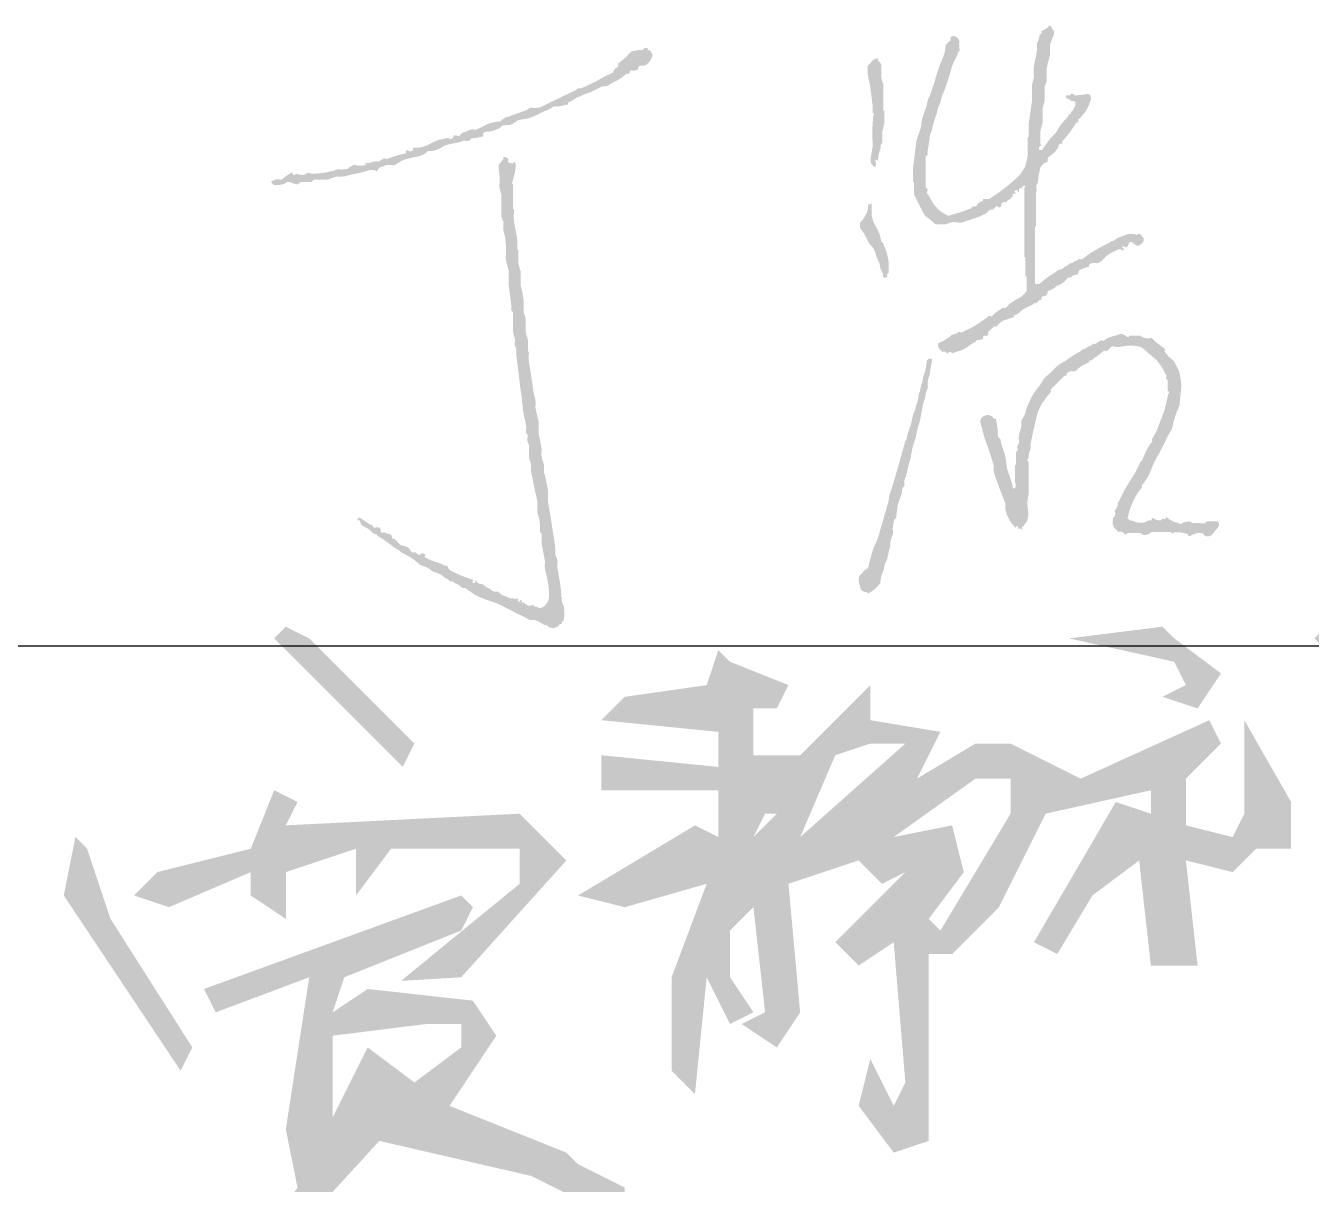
# Model space of a CAD drawing. Extents: x 4579863 to 4663963, y -547270 to -273670.
# Drawn here: x 4646766 to 4648085, y -412970 to -411781 of the extents above; entities that cross this region are included whole.
import ezdxf

# ---------------------------------------------------------------- set-up
doc = ezdxf.new("R2010")
doc.units = 0
doc.header["$LTSCALE"] = 1000
doc.header["$MEASUREMENT"] = 0
doc.layers.get('0').update_dxf_attribs({"linetype": 'CONTINUOUS'})

msp = doc.modelspace()

# ---------------------------------------------------------------- hatches: boundary and pattern name
h = msp.add_hatch(color=256)
h.dxf.hatch_style = 1
h.paths.add_polyline_path([(4647235.4, -411894.2), (4647235, -411892.5), (4647235.3, -411891.3), (4647236.5, -411889.9), (4647242.7, -411889.2), (4647245.9, -411888.4), (4647251.7, -411886.1), (4647254.2, -411883.9), (4647256, -411883.1), (4647259.3, -411882.8), (4647262.8, -411882.5), (4647264.6, -411881.9), (4647267.5, -411880.1), (4647268.8, -411879.5), (4647269.4, -411879), (4647270.2, -411877.9), (4647281.1, -411875.9), (4647286.5, -411874.1), (4647296.4, -411869.2), (4647301, -411867.5), (4647303.2, -411866.4), (4647307.3, -411863.7), (4647310.7, -411863.5), (4647312.5, -411863.4), (4647316, -411863.2), (4647318.5, -411862.3), (4647319.8, -411861.9), (4647322.5, -411861.6), (4647322.3, -411860.2), (4647323.3, -411859), (4647324.7, -411858.8), (4647329.6, -411855.5), (4647332.3, -411854.1), (4647337.8, -411851.8), (4647340.8, -411850.5), (4647342.3, -411850), (4647345.4, -411849), (4647350.2, -411846.6), (4647352.6, -411845.4), (4647357.4, -411843), (4647361, -411842.9), (4647363, -411842.3), (4647366.1, -411840.3), (4647373, -411836.8), (4647376.3, -411834.7), (4647382.4, -411830), (4647383.7, -411830), (4647384.4, -411830), (4647385.7, -411830), (4647385.5, -411828.6), (4647385.8, -411827.7), (4647386.8, -411826.7), (4647389.9, -411826.8), (4647391.5, -411826.6), (4647394.4, -411825.6), (4647394, -411823.7), (4647395.7, -411821.7), (4647397.7, -411821.8), (4647400.7, -411821.6), (4647402.4, -411821), (4647404.7, -411819.1), (4647406.6, -411816.7), (4647407.4, -411815.4), (4647408.6, -411812.6), (4647409, -411810.6), (4647408.7, -411809.2), (4647407.5, -411807.7), (4647406.8, -411806.4), (4647405.6, -411805.8), (4647404.2, -411806), (4647404.2, -411805.1), (4647404.2, -411804.7), (4647404.2, -411803.8), (4647401.9, -411803.5), (4647400.5, -411804), (4647398.8, -411805.5), (4647394.1, -411805.9), (4647391.8, -411806.2), (4647387.3, -411807.1), (4647382.2, -411812.5), (4647379.5, -411815), (4647373.7, -411819.6), (4647373.9, -411821.9), (4647373, -411823.5), (4647371, -411824.5), (4647369.6, -411826.1), (4647369, -411827), (4647368.3, -411828.9), (4647361.1, -411832.3), (4647357.6, -411834.1), (4647350.8, -411838.1), (4647344.7, -411840.9), (4647341.7, -411842.3), (4647335.6, -411845.2), (4647333.3, -411844.9), (4647331.8, -411845.4), (4647330.1, -411846.9), (4647315.3, -411854), (4647307.9, -411857.6), (4647293.1, -411864.8), (4647290.9, -411864.9), (4647289.8, -411865), (4647287.7, -411865.4), (4647284.8, -411864.8), (4647282.9, -411865.2), (4647280.6, -411867), (4647275.1, -411869), (4647272.4, -411870), (4647267, -411871.9), (4647265, -411872.2), (4647264, -411872.8), (4647262.6, -411874.1), (4647259.9, -411874.3), (4647258.4, -411874.8), (4647256.1, -411876.3), (4647254.6, -411877.1), (4647253.9, -411877.7), (4647252.8, -411879), (4647248, -411879.4), (4647245.5, -411879.9), (4647240.8, -411881.2), (4647235.6, -411883.8), (4647233, -411885.1), (4647227.8, -411887.7), (4647223.8, -411887.1), (4647221.5, -411887.5), (4647218, -411889.3), (4647214.5, -411890.4), (4647212.7, -411891.5), (4647210.3, -411894.2), (4647207.8, -411893.4), (4647206.4, -411893.3), (4647203.8, -411893.7), (4647204.5, -411893.9), (4647204.8, -411894.8), (4647204.3, -411895.3), (4647203.1, -411896.8), (4647201, -411897.1), (4647199.4, -411895.9), (4647190.4, -411897.7), (4647185.9, -411899.3), (4647177.7, -411903.5), (4647173, -411905.1), (4647170.6, -411905.7), (4647165.7, -411906.2), (4647165.6, -411905.7), (4647165, -411905.4), (4647164.6, -411905.7), (4647163.5, -411906.2), (4647163.1, -411907.3), (4647163.5, -411908.4), (4647161.6, -411909.5), (4647160.1, -411909.7), (4647158.1, -411908.9), (4647157.2, -411908.6), (4647156.5, -411908.8), (4647155.9, -411909.5), (4647155.9, -411910.4), (4647155.9, -411910.8), (4647155.9, -411911.7), (4647147.9, -411913.6), (4647144, -411914.8), (4647136.3, -411917.7), (4647134.2, -411916.9), (4647132.7, -411917.1), (4647130.8, -411918.2), (4647129.1, -411919.7), (4647127.6, -411920.2), (4647125.4, -411919.8), (4647121.5, -411920.7), (4647119.5, -411921.2), (4647115.6, -411922), (4647115.3, -411921.6), (4647115, -411921.4), (4647114.5, -411921.5), (4647114.5, -411922.3), (4647114.5, -411922.8), (4647114.5, -411923.6), (4647111.1, -411924.5), (4647109.2, -411924.6), (4647105.8, -411924.2), (4647103.7, -411923.5), (4647102.2, -411923.6), (4647100.3, -411924.7), (4647098.4, -411925.7), (4647097.4, -411926.4), (4647096, -411928), (4647093.8, -411928), (4647092.7, -411928.1), (4647090.5, -411928.5), (4647087.1, -411928), (4647085.1, -411928.3), (4647081.8, -411929.6), (4647073.2, -411931.5), (4647068.8, -411932.1), (4647060, -411932.9), (4647056.7, -411931.8), (4647054.3, -411932.1), (4647051.3, -411934), (4647048.2, -411933.8), (4647046.7, -411933.6), (4647043.7, -411932.9), (4647042.1, -411933.7), (4647041.1, -411933.8), (4647039.3, -411933.4), (4647039.7, -411932.6), (4647039.5, -411931.8), (4647038.8, -411931.3), (4647034.3, -411934.1), (4647032.1, -411935.6), (4647027.9, -411938.9), (4647024.4, -411938.3), (4647022.4, -411938.5), (4647019.2, -411940), (4647018.2, -411940.2), (4647017.7, -411941.3), (4647018.1, -411942.2), (4647019, -411943), (4647019.4, -411943.5), (4647020.3, -411944.3), (4647024.4, -411944.4), (4647026.6, -411944.2), (4647030.6, -411943.2), (4647034.1, -411941.3), (4647036.8, -411941.2), (4647040.4, -411942.7), (4647042.9, -411943.6), (4647044.7, -411943.4), (4647047, -411942.2), (4647047, -411941.7), (4647047, -411941.5), (4647047, -411941.1), (4647051.8, -411941.1), (4647054.2, -411941.1), (4647058.9, -411941.1), (4647059.8, -411940.2), (4647060.2, -411939.8), (4647061.1, -411938.9), (4647066.6, -411938.9), (4647069.3, -411938.9), (4647074.7, -411938.9), (4647078.7, -411937.6), (4647080.6, -411936.9), (4647084.5, -411935.6), (4647090, -411935.7), (4647092.8, -411935.4), (4647098.2, -411934), (4647104.3, -411932.7), (4647107.3, -411932.1), (4647113.4, -411930.7), (4647117.5, -411929.2), (4647119.9, -411928.8), (4647124.3, -411929.1), (4647124.6, -411929.9), (4647125.8, -411930.2), (4647126.5, -411929.6), (4647127.3, -411928.3), (4647127.8, -411927.7), (4647128.6, -411926.4), (4647131.9, -411925.3), (4647133.5, -411924.7), (4647136.8, -411923.6), (4647139.7, -411923.6), (4647141.1, -411923.7), (4647143.9, -411924.2), (4647150.9, -411919.7), (4647154.9, -411918), (4647163, -411916), (4647168.1, -411915), (4647170.7, -411914.2), (4647175.5, -411912.2), (4647176.6, -411911.1), (4647177.1, -411910.6), (4647178.2, -411909.5), (4647183.3, -411909.3), (4647186, -411908.7), (4647190.7, -411906.8), (4647194.4, -411904.5), (4647196.4, -411903.6), (4647200.5, -411902.4), (4647204.9, -411901.5), (4647207.1, -411901.1), (4647211.4, -411900.2), (4647214.2, -411898.9), (4647216, -411898.7), (4647219, -411899.1), (4647220.9, -411898.8), (4647222, -411898.1), (4647222.9, -411896.4), (4647227.9, -411895.9), (4647230.4, -411895.4)])
h.paths.add_polyline_path([(4647268.6, -411991.4), (4647267.5, -411985.7), (4647266.6, -411979.2), (4647266.5, -411975.9), (4647267, -411969.4), (4647266.5, -411969.4), (4647265.9, -411969.4), (4647265.9, -411958.9), (4647265.9, -411953.7), (4647265.9, -411943.2), (4647265, -411942.9), (4647264.7, -411941.7), (4647265.3, -411941.1), (4647266.9, -411935), (4647267.6, -411932), (4647268.6, -411925.8), (4647268.6, -411923.6), (4647268.4, -411922.4), (4647267.5, -411920.4), (4647265.7, -411922), (4647263.6, -411922.2), (4647261.5, -411920.9), (4647260.9, -411920.8), (4647260.5, -411919.8), (4647261, -411919.3), (4647261, -411917.7), (4647260.3, -411916.6), (4647258.8, -411916), (4647257.3, -411915.6), (4647256.3, -411915.7), (4647255, -411916.6), (4647255.7, -411916.7), (4647256, -411917.7), (4647255.5, -411918.2), (4647254.1, -411920), (4647253.3, -411920.9), (4647251.7, -411922.6), (4647251.1, -411924.6), (4647251, -411925.8), (4647251.2, -411928), (4647252.1, -411935.4), (4647252.2, -411939.1), (4647251.7, -411946.5), (4647252.6, -411949.6), (4647253, -411951.1), (4647253.9, -411954.1), (4647253.9, -411963.3), (4647253.9, -411967.9), (4647253.9, -411977), (4647254.8, -411979.2), (4647255.2, -411980.3), (4647256.1, -411982.5), (4647255.7, -411988.6), (4647256.1, -411991.8), (4647257.7, -411997.7), (4647258.6, -412006.4), (4647258.7, -412010.8), (4647258.3, -412019.5), (4647259.3, -412024.8), (4647260, -412027.4), (4647261.5, -412032.6), (4647261.5, -412038.7), (4647261.5, -412041.7), (4647261.5, -412047.8), (4647261.7, -412049.5), (4647261.8, -412050.4), (4647262.1, -412052.2), (4647262.9, -412059.1), (4647263.4, -412062.6), (4647264.2, -412069.6), (4647263.8, -412071.8), (4647264.3, -412073.4), (4647265.9, -412075), (4647265.9, -412083.3), (4647265.9, -412087.5), (4647265.9, -412095.7), (4647266.7, -412098.8), (4647267.2, -412100.3), (4647268.1, -412103.4), (4647267.4, -412106.8), (4647267.6, -412108.9), (4647269.1, -412112.1), (4647269.1, -412114.7), (4647269.1, -412116), (4647269.1, -412118.6), (4647269.4, -412120.3), (4647269.5, -412121.2), (4647269.7, -412123), (4647270.6, -412129.9), (4647271, -412133.4), (4647271.9, -412140.4), (4647272.3, -412144.3), (4647272.5, -412146.3), (4647273, -412150.2), (4647273.8, -412156.3), (4647274.3, -412159.3), (4647275.1, -412165.4), (4647275.9, -412174.2), (4647276.6, -412178.6), (4647278.4, -412187.2), (4647279.3, -412191.5), (4647279.4, -412193.8), (4647278.9, -412198.1), (4647279.8, -412199.4), (4647280.3, -412200.1), (4647281.1, -412201.4), (4647280.3, -412205.2), (4647280.6, -412207.6), (4647282.2, -412211.2), (4647282.2, -412216.8), (4647282.2, -412219.7), (4647282.2, -412225.3), (4647283.1, -412227.5), (4647283.5, -412228.6), (4647284.4, -412230.8), (4647284.2, -412236.9), (4647284.6, -412240.1), (4647286, -412246), (4647287.7, -412255.2), (4647288.7, -412259.8), (4647290.9, -412268.9), (4647290.9, -412273.7), (4647290.9, -412276.1), (4647290.9, -412280.9), (4647292.7, -412287.3), (4647293.2, -412290.6), (4647293.7, -412297.2), (4647293.3, -412299.5), (4647293.8, -412301), (4647295.3, -412302.7), (4647295.3, -412307), (4647295.3, -412309.2), (4647295.3, -412313.6), (4647296.6, -412320.1), (4647297.2, -412323.4), (4647298.6, -412329.9), (4647298.4, -412336), (4647298.7, -412339.2), (4647300.2, -412345.1), (4647301.9, -412353.5), (4647302.4, -412357.8), (4647302.9, -412366.4), (4647302.1, -412370.9), (4647301, -412373.3), (4647298, -412376.7), (4647295.2, -412378.4), (4647292.8, -412378.6), (4647289.8, -412377.3), (4647288.4, -412377.2), (4647287.5, -412376.8), (4647286.6, -412375.6), (4647283.3, -412376.3), (4647281.4, -412376), (4647278.4, -412374.5), (4647277.4, -412373.3), (4647276.1, -412372.9), (4647274.6, -412373.5), (4647275.1, -412372.3), (4647275, -412371.2), (4647274, -412370.2), (4647273, -412371.3), (4647272.4, -412371.8), (4647271.3, -412372.9), (4647271.1, -412371.4), (4647271, -412370.6), (4647270.7, -412368.4), (4647269.4, -412369.1), (4647267.9, -412369.3), (4647265.9, -412368.6), (4647262.7, -412368.5), (4647261, -412368), (4647258.3, -412366.4), (4647255.1, -412365.7), (4647253.5, -412364.8), (4647251.2, -412362.6), (4647251, -412361.9), (4647250.1, -412361.6), (4647249.5, -412362), (4647246.5, -412361.9), (4647244.8, -412361.2), (4647242.5, -412359.3), (4647239, -412357.5), (4647237.3, -412356.4), (4647234.3, -412353.9), (4647232, -412353.9), (4647230.7, -412353.5), (4647228.8, -412352.2), (4647228, -412351.3), (4647227.5, -412350.9), (4647226.7, -412350), (4647226.7, -412351.1), (4647226.7, -412351.7), (4647226.7, -412352.8), (4647225.8, -412352.8), (4647225.4, -412352.8), (4647224.5, -412352.8), (4647224.1, -412351.7), (4647224.5, -412350.5), (4647225.6, -412350), (4647215.8, -412346.6), (4647211, -412344.6), (4647201.6, -412340.2), (4647199.9, -412338.6), (4647199.2, -412337.5), (4647198.4, -412335.3), (4647195.8, -412335.2), (4647194.4, -412334.7), (4647192.4, -412333.2), (4647185, -412330.9), (4647181.3, -412329.4), (4647174.4, -412326.1), (4647175.5, -412325.6), (4647175.9, -412324.5), (4647175.5, -412323.4), (4647173.9, -412322.6), (4647172.8, -412322.5), (4647171.1, -412322.8), (4647170.9, -412323.8), (4647169.8, -412324.3), (4647168.9, -412323.9), (4647167.4, -412323.1), (4647166.7, -412322.5), (4647165.7, -412321.2), (4647163.7, -412321.7), (4647162.3, -412321.4), (4647160.8, -412320.1), (4647159.1, -412317.5), (4647157.7, -412316.3), (4647154.8, -412315.2), (4647151.4, -412314.2), (4647149.7, -412313.3), (4647147.2, -412310.8), (4647145.4, -412308.9), (4647144.2, -412308), (4647141.7, -412307), (4647141.5, -412305), (4647140.8, -412303.7), (4647139, -412302.7), (4647137, -412302.2), (4647136, -412301.9), (4647134.1, -412301), (4647132.4, -412301.4), (4647131.3, -412301.2), (4647129.7, -412300.5), (4647130.1, -412298.7), (4647129.8, -412297.5), (4647128.6, -412296.1), (4647127.4, -412295.9), (4647126.7, -412295.7), (4647125.4, -412295.6), (4647124.3, -412296.4), (4647122.5, -412295.8), (4647122.1, -412294.5), (4647117.2, -412291.7), (4647114.8, -412290.1), (4647110.1, -412286.9), (4647109, -412285.8), (4647107.1, -412286.1), (4647106.3, -412287.4), (4647105.9, -412287.7), (4647105.7, -412288), (4647105.8, -412288.5), (4647107.1, -412288.3), (4647108, -412288.6), (4647109, -412289.6), (4647109.5, -412292.2), (4647110.5, -412293.7), (4647112.9, -412295), (4647117.4, -412297.5), (4647119.5, -412299.1), (4647123.2, -412302.7), (4647124.6, -412302.4), (4647125.8, -412303), (4647126.5, -412304.3), (4647134.1, -412309.2), (4647137.8, -412311.8), (4647145, -412317.4), (4647147.8, -412318.8), (4647149.1, -412319.7), (4647151.5, -412321.7), (4647159.9, -412326.1), (4647163.9, -412328.8), (4647171.1, -412334.8), (4647175, -412335.9), (4647176.9, -412336.7), (4647180.4, -412338.6), (4647182.8, -412340.7), (4647184.4, -412341.6), (4647187.5, -412342.4), (4647191.2, -412344.1), (4647193, -412345.2), (4647196.2, -412347.9), (4647198.6, -412348.9), (4647199.8, -412349.8), (4647201.6, -412351.7), (4647203.1, -412351.2), (4647204.4, -412351.5), (4647205.4, -412352.8), (4647209.1, -412354.3), (4647210.8, -412355.4), (4647213.6, -412358.2), (4647215.9, -412357.9), (4647217.3, -412358.3), (4647219, -412359.8), (4647226.4, -412364.8), (4647230.4, -412366.9), (4647238.7, -412370.2), (4647248.5, -412373.6), (4647253.4, -412375.7), (4647262.6, -412380.5), (4647270.9, -412384.7), (4647275, -412386.7), (4647283.3, -412390.9), (4647286.4, -412390.8), (4647288, -412391), (4647290.9, -412392), (4647293.6, -412393.3), (4647294.9, -412394.1), (4647297.5, -412395.8), (4647299.9, -412396.2), (4647301.2, -412396.8), (4647302.9, -412398.5), (4647306.6, -412399.2), (4647308.8, -412398.9), (4647312.2, -412397.4), (4647313, -412395.9), (4647314.2, -412395.1), (4647316, -412395.2), (4647315.7, -412393.8), (4647316.3, -412392.6), (4647317.6, -412392), (4647318.5, -412386.4), (4647318.6, -412383.5), (4647318.2, -412377.8), (4647317.3, -412375.6), (4647316.9, -412374.5), (4647316, -412372.4), (4647315, -412360.1), (4647314.2, -412354), (4647312.2, -412341.9), (4647311.3, -412337.2), (4647311.2, -412334.7), (4647311.6, -412329.9), (4647310.8, -412327.7), (4647310.3, -412326.6), (4647309.4, -412324.4), (4647309, -412314.8), (4647308.4, -412310), (4647306.7, -412300.5), (4647304.9, -412288.3), (4647303.9, -412282.2), (4647301.8, -412270), (4647301.8, -412265.2), (4647301.8, -412262.8), (4647301.8, -412258), (4647300.3, -412250.1), (4647299.5, -412246.2), (4647297.5, -412238.4), (4647297.8, -412233.6), (4647297.5, -412231), (4647295.8, -412226.4), (4647295, -412222.1), (4647294.9, -412219.9), (4647295.3, -412215.5), (4647294, -412209), (4647293.4, -412205.7), (4647292, -412199.2), (4647292, -412194.4), (4647292, -412192), (4647292, -412187.2), (4647290.7, -412181.5), (4647290.1, -412178.7), (4647288.8, -412173.1), (4647289, -412167.4), (4647288.7, -412164.4), (4647287.1, -412158.9), (4647285.5, -412147.1), (4647284.6, -412141.2), (4647282.8, -412129.5), (4647281.9, -412123.9), (4647281.8, -412121), (4647282.2, -412115.3), (4647281.8, -412115.3), (4647281.1, -412115.3), (4647281.1, -412110.5), (4647281.1, -412108.1), (4647281.1, -412103.4), (4647280.3, -412100.3), (4647279.8, -412098.8), (4647278.9, -412095.7), (4647278.9, -412090.1), (4647278.9, -412087.2), (4647278.9, -412081.6), (4647278.1, -412079), (4647277.6, -412077.6), (4647276.8, -412075), (4647276.8, -412070.2), (4647276.8, -412067.8), (4647276.8, -412063.1), (4647275.7, -412056.5), (4647275.1, -412053.2), (4647273.5, -412046.7), (4647273.5, -412041.1), (4647273.5, -412038.2), (4647273.5, -412032.6), (4647272.6, -412029.5), (4647272.2, -412028), (4647271.3, -412024.9), (4647271.3, -412019.3), (4647271.3, -412016.4), (4647271.3, -412010.8), (4647270.9, -412010.8), (4647270.2, -412010.8), (4647270.2, -412006.4), (4647270.2, -412004.2), (4647270.2, -411999.9), (4647269.1, -411994.2)])
h.paths.add_polyline_path([(4647679.2, -412203.6), (4647680.6, -412196.5), (4647681.5, -412193), (4647683.6, -412186.1), (4647684.4, -412181.8), (4647684.9, -412179.6), (4647685.7, -412175.2), (4647686.7, -412169.9), (4647687.4, -412167.3), (4647689, -412162.2), (4647689.6, -412158.1), (4647690.2, -412156.1), (4647691.7, -412152.4), (4647691.5, -412147.1), (4647691.9, -412144.3), (4647693.4, -412139.3), (4647694.4, -412132.8), (4647695, -412129.5), (4647696.1, -412123), (4647694.8, -412122.7), (4647694.1, -412122.6), (4647692.8, -412122.4), (4647691.9, -412123.3), (4647691.5, -412123.7), (4647690.6, -412124.6), (4647689.7, -412131.5), (4647689, -412134.9), (4647686.8, -412141.5), (4647686.4, -412145), (4647686, -412146.9), (4647684.7, -412150.2), (4647684.1, -412153.7), (4647683.7, -412155.5), (4647682.5, -412158.9), (4647681.6, -412164.2), (4647680.9, -412166.9), (4647679.2, -412172), (4647678.7, -412174.7), (4647678.3, -412176), (4647677, -412178.5), (4647675.9, -412182.4), (4647675.5, -412184.3), (4647674.8, -412188.3), (4647673.1, -412193.5), (4647672.2, -412196.1), (4647670.5, -412201.4), (4647670.2, -412204.1), (4647669.7, -412205.5), (4647668.3, -412207.9), (4647663.6, -412224.9), (4647661.2, -412233.4), (4647656.3, -412250.4), (4647654.6, -412255.6), (4647653.7, -412258.2), (4647652, -412263.5), (4647651.3, -412268.5), (4647650.8, -412271.1), (4647649.3, -412276), (4647645.8, -412288.2), (4647644.1, -412294.3), (4647640.5, -412306.5), (4647636.1, -412316.8), (4647634.2, -412322.2), (4647631.3, -412333.2), (4647630.8, -412336.3), (4647629.6, -412338), (4647626.9, -412339.7), (4647624.5, -412342.3), (4647623.3, -412343.6), (4647620.9, -412346.2), (4647620.7, -412350.2), (4647620.9, -412352.3), (4647622, -412356), (4647622.6, -412358.9), (4647623.8, -412360.6), (4647626.4, -412362), (4647628.2, -412362.1), (4647629.3, -412362.5), (4647630.7, -412363.7), (4647636, -412360.2), (4647638.5, -412358.1), (4647642.7, -412353.3), (4647643.6, -412347.3), (4647644.4, -412344.3), (4647646.5, -412338.6), (4647647.3, -412334.5), (4647648, -412332.5), (4647649.8, -412328.8), (4647650.9, -412323.5), (4647651.5, -412320.9), (4647653.1, -412315.7), (4647653.3, -412310.4), (4647653.9, -412307.6), (4647655.8, -412302.7), (4647655.7, -412297), (4647655.9, -412294.1), (4647656.9, -412288.5), (4647657.8, -412287.6), (4647658.2, -412287.2), (4647659.1, -412286.3), (4647659.7, -412281.1), (4647660.1, -412278.5), (4647660.7, -412273.3), (4647662.4, -412268), (4647663.3, -412265.4), (4647665, -412260.2), (4647665.2, -412257), (4647665.8, -412255.2), (4647667.8, -412252.6), (4647667.5, -412248.6), (4647667.8, -412246.4), (4647669.4, -412242.8), (4647670.9, -412235.7), (4647671.8, -412232.2), (4647673.8, -412225.3), (4647675.4, -412216.5), (4647676.5, -412212.1)])
h.paths.add_polyline_path([(4647795.2, -412261.3), (4647795.2, -412248.2), (4647795.2, -412241.7), (4647795.2, -412228.6), (4647794, -412228), (4647793.8, -412226.3), (4647794.7, -412225.3), (4647795.4, -412220.9), (4647795.9, -412218.7), (4647797.4, -412214.4), (4647797.3, -412210.1), (4647797.5, -412207.8), (4647798.5, -412203.6), (4647800, -412196.6), (4647800.8, -412193.1), (4647802.3, -412186.1), (4647804.2, -412178.9), (4647805.5, -412175.4), (4647808.8, -412168.7), (4647812.3, -412163.8), (4647814.2, -412161.3), (4647818.1, -412156.7), (4647817.7, -412155.4), (4647817.9, -412154.5), (4647818.6, -412153.5), (4647823.6, -412148.4), (4647826.1, -412145.9), (4647831.1, -412140.9), (4647832.5, -412140.3), (4647833.1, -412140), (4647834.4, -412139.3), (4647834.2, -412137.9), (4647835.2, -412136.7), (4647836.6, -412136.6), (4647837.6, -412135.6), (4647838.5, -412135.3), (4647839.9, -412135.5), (4647842.5, -412135.5), (4647844.2, -412134.8), (4647845.8, -412132.8), (4647850.2, -412129.7), (4647852.5, -412128.4), (4647857.3, -412126.2), (4647857.3, -412125.4), (4647857.3, -412124.9), (4647857.3, -412124), (4647858.8, -412124.6), (4647860.1, -412124.2), (4647861.1, -412123), (4647865.9, -412119.7), (4647868.2, -412118), (4647872.5, -412114.2), (4647874.5, -412114.7), (4647875.9, -412114.4), (4647877.4, -412113.2), (4647878.7, -412111.8), (4647879.4, -412111.2), (4647880.7, -412109.9), (4647884.4, -412110.4), (4647886.2, -412110.5), (4647890, -412110.4), (4647894.2, -412109.5), (4647896.5, -412109.3), (4647900.8, -412109.3), (4647905, -412109.5), (4647907.2, -412109.8), (4647911.2, -412111), (4647917.6, -412116.4), (4647920.7, -412119.1), (4647927, -412124.6), (4647931.4, -412130.6), (4647933.3, -412133.8), (4647936.8, -412140.4), (4647936.1, -412142), (4647936.5, -412143.6), (4647937.9, -412144.7), (4647937.9, -412149.1), (4647937.9, -412151.3), (4647937.9, -412155.6), (4647939, -412156.3), (4647939.3, -412157.9), (4647938.4, -412158.9), (4647935.8, -412170.9), (4647934.1, -412176.8), (4647929.7, -412188.3), (4647927, -412195.5), (4647925.3, -412199), (4647921.5, -412205.7), (4647922.1, -412207.2), (4647921.7, -412208.5), (4647920.4, -412209.5), (4647916.7, -412215.6), (4647915.1, -412218.8), (4647912.3, -412225.3), (4647911.7, -412226.8), (4647911.2, -412227.5), (4647910.1, -412228.6), (4647907.9, -412233), (4647906.8, -412235.1), (4647904.7, -412239.5), (4647896.9, -412251.8), (4647893.3, -412258.1), (4647886.7, -412271.1), (4647886.2, -412274.4), (4647885.5, -412276.1), (4647883.4, -412278.7), (4647884.2, -412281.5), (4647883.9, -412283.4), (4647882.3, -412285.8), (4647881.7, -412286), (4647881.4, -412286.9), (4647881.8, -412287.4), (4647881.3, -412290.9), (4647881.5, -412292.9), (4647882.9, -412296.1), (4647884.6, -412297.9), (4647885.5, -412298.7), (4647887.2, -412300.5), (4647889.7, -412300.1), (4647891.3, -412300.5), (4647893.2, -412302.1), (4647894.2, -412303), (4647895.9, -412302.7), (4647896.5, -412301.6), (4647901.7, -412301.6), (4647904.3, -412301.6), (4647909.6, -412301.6), (4647913, -412303.5), (4647915.7, -412303.6), (4647919.4, -412302.1), (4647920, -412301.7), (4647920.3, -412301.3), (4647920.4, -412300.5), (4647928.7, -412300.5), (4647932.9, -412300.5), (4647941.1, -412300.5), (4647941.8, -412301.7), (4647943.4, -412301.9), (4647944.4, -412301), (4647950.1, -412301), (4647953, -412301.3), (4647958.6, -412302.7), (4647958.8, -412303.9), (4647959.5, -412304.6), (4647960.7, -412304.8), (4647965.3, -412302.5), (4647968.1, -412301.7), (4647973.3, -412301.6), (4647974.6, -412302.9), (4647975.2, -412303.5), (4647976.5, -412304.8), (4647979.2, -412305), (4647980.6, -412304.8), (4647983.1, -412303.8), (4647985.9, -412300.3), (4647987.3, -412298.5), (4647990.2, -412295), (4647990.7, -412292.9), (4647990.4, -412291.4), (4647989.1, -412289.6), (4647984.7, -412289.6), (4647982.5, -412289.6), (4647978.2, -412289.6), (4647977.3, -412290.5), (4647976.9, -412290.9), (4647976, -412291.8), (4647970.8, -412291.5), (4647968.2, -412291.4), (4647962.9, -412291.2), (4647961.1, -412289.9), (4647959.6, -412289.6), (4647957.5, -412290.1), (4647955.9, -412290.3), (4647955.2, -412290.4), (4647953.7, -412290.7), (4647952.4, -412292.2), (4647950.3, -412292.4), (4647948.8, -412291.2), (4647945.1, -412290.4), (4647943.3, -412289.7), (4647940.1, -412288), (4647938.5, -412286.6), (4647937.6, -412286), (4647935.7, -412285.2), (4647935.7, -412286.1), (4647935.7, -412286.5), (4647935.7, -412287.4), (4647934.4, -412287.1), (4647933.7, -412287), (4647932.4, -412286.9), (4647931.8, -412287.5), (4647931.5, -412287.9), (4647930.8, -412288.5), (4647927.9, -412288.6), (4647926.3, -412288.2), (4647923.7, -412286.9), (4647923.1, -412286.2), (4647922.4, -412286), (4647921.5, -412286.3), (4647921.5, -412287.2), (4647921.5, -412287.6), (4647921.5, -412288.5), (4647918.8, -412288.6), (4647917.2, -412289.1), (4647915, -412290.7), (4647909.8, -412291.2), (4647906.9, -412290.9), (4647901.9, -412289.1), (4647899.6, -412288.6), (4647898.5, -412288.1), (4647896.5, -412286.9), (4647898.9, -412277.7), (4647900.6, -412273.1), (4647904.7, -412264.5), (4647907.2, -412260.4), (4647908.6, -412258.4), (4647911.7, -412254.7), (4647911.2, -412253.2), (4647911.6, -412251.9), (4647912.8, -412250.9), (4647917, -412245.1), (4647918.8, -412241.8), (4647921.5, -412235.1), (4647924.4, -412228.4), (4647926.1, -412225.1), (4647929.7, -412218.8), (4647931.9, -412214.4), (4647933, -412212.3), (4647935.2, -412207.9), (4647937.8, -412202.6), (4647939.2, -412200), (4647942.2, -412194.8), (4647944.6, -412185.1), (4647946.1, -412180.2), (4647949.9, -412170.9), (4647950.2, -412169.2), (4647950.3, -412168.3), (4647950.4, -412166.5), (4647951.1, -412160), (4647951.4, -412156.7), (4647952, -412150.2), (4647951.3, -412144), (4647950.8, -412141), (4647949.3, -412134.9), (4647947.4, -412131), (4647946.4, -412129.1), (4647944.4, -412125.1), (4647940.2, -412121.6), (4647938.2, -412119.6), (4647934.6, -412115.3), (4647935.1, -412113.5), (4647934.5, -412112), (4647933, -412111), (4647928.1, -412107.4), (4647925.8, -412105.4), (4647921.5, -412101.2), (4647917.4, -412101.9), (4647915, -412101.7), (4647910.5, -412099.8), (4647910.6, -412099), (4647905.9, -412099), (4647903.5, -412099), (4647898.7, -412099), (4647898, -412100.2), (4647896.4, -412100.4), (4647895.4, -412099.5), (4647892, -412097.5), (4647889.3, -412097.2), (4647885.6, -412098.5), (4647881.6, -412099.5), (4647879.6, -412100.2), (4647875.8, -412101.7), (4647874.4, -412102.6), (4647873.7, -412103.2), (4647872.5, -412104.4), (4647870.2, -412103.8), (4647868.5, -412104.1), (4647866.5, -412105.5), (4647865.3, -412106.1), (4647864.7, -412106.6), (4647863.8, -412107.7), (4647862.3, -412107.2), (4647861, -412107.6), (4647860, -412108.8), (4647857, -412109.9), (4647855.5, -412110.7), (4647852.9, -412112.6), (4647851, -412112.9), (4647850, -412113.5), (4647848.6, -412114.8), (4647842.3, -412118.4), (4647839.2, -412120.4), (4647833.3, -412124.6), (4647826.4, -412128.7), (4647823.1, -412131.3), (4647817.5, -412137.1), (4647812.6, -412141.2), (4647810.5, -412143.7), (4647807.2, -412149.1), (4647800.4, -412158.2), (4647797.5, -412163.2), (4647793, -412173.6), (4647791.6, -412178.9), (4647790.5, -412181.5), (4647787.6, -412186.1), (4647787.7, -412191), (4647787.4, -412193.5), (4647785.9, -412198.1), (4647785.1, -412202.4), (4647785, -412204.7), (4647785.4, -412209), (4647784.5, -412210.7), (4647784.1, -412211.6), (4647783.2, -412213.4), (4647784.1, -412215.4), (4647783.7, -412217.2), (4647782.1, -412218.8), (4647782.1, -412224), (4647782.1, -412226.6), (4647782.1, -412231.9), (4647781, -412231.9), (4647781, -412239.3), (4647781, -412243), (4647781, -412250.4), (4647781.9, -412250.7), (4647782.2, -412251.9), (4647781.6, -412252.6), (4647781.7, -412253.9), (4647781.6, -412254.6), (4647781, -412255.8), (4647780.2, -412255.8), (4647779.7, -412255.8), (4647778.9, -412255.8), (4647778.5, -412252.7), (4647778.2, -412251.2), (4647777.2, -412248.2), (4647775.5, -412243), (4647774.6, -412240.4), (4647772.9, -412235.1), (4647771.5, -412224.7), (4647770.3, -412219.5), (4647766.9, -412209.5), (4647766.5, -412206.4), (4647765.7, -412204.8), (4647763.6, -412202.5), (4647763.3, -412195), (4647762.9, -412191.3), (4647761.4, -412183.9), (4647760, -412184.2), (4647758.8, -412183.6), (4647758.2, -412182.3), (4647755.4, -412180.9), (4647753.7, -412180.5), (4647750.5, -412180.7), (4647750.5, -412181.2), (4647749.9, -412181.5), (4647749.5, -412181.2), (4647746.9, -412183.1), (4647745.8, -412185.1), (4647745.6, -412188.3), (4647747.4, -412194.8), (4647748.3, -412198.1), (4647750, -412204.6), (4647754.1, -412215.6), (4647755.9, -412221.2), (4647759.3, -412232.4), (4647759.2, -412237), (4647759.6, -412239.4), (4647760.9, -412243.9), (4647764.9, -412254.8), (4647767, -412260.2), (4647771.2, -412271.1), (4647771.1, -412275.9), (4647771.5, -412278.4), (4647772.9, -412283.1), (4647775.7, -412288.7), (4647777.5, -412291.4), (4647781.6, -412296.1), (4647782.1, -412295.1), (4647783.2, -412294.6), (4647784.3, -412295), (4647784.3, -412295.9), (4647784.3, -412296.3), (4647784.3, -412297.2), (4647786.1, -412296.9), (4647787.3, -412297.2), (4647788.7, -412298.3), (4647788.2, -412296.5), (4647788.8, -412295), (4647790.3, -412294), (4647791.1, -412292.4), (4647791.7, -412291.7), (4647793, -412290.7), (4647794.3, -412286.5), (4647794.7, -412284.2), (4647794.7, -412279.8), (4647793.9, -412272.4), (4647794, -412268.6)])
h.paths.add_polyline_path([(4647753.9, -412094.6), (4647755.4, -412093.5), (4647757.2, -412091.8), (4647758.1, -412090.9), (4647759.8, -412089.2), (4647761.4, -412089.6), (4647762.8, -412089), (4647763.6, -412087.6), (4647767.1, -412084.7), (4647769.2, -412083.5), (4647773.4, -412082.1), (4647776, -412081.2), (4647777.3, -412080.8), (4647780, -412079.9), (4647780, -412079.3), (4647780, -412078.3), (4647783.8, -412076.6), (4647785.7, -412075.3), (4647788.7, -412072.3), (4647793, -412070.1), (4647795.2, -412069), (4647799.6, -412066.9), (4647800.2, -412066.5), (4647800.5, -412066), (4647800.6, -412065.2), (4647802.1, -412065.8), (4647803.5, -412065.4), (4647804.5, -412064.1), (4647805.8, -412063), (4647806.6, -412062.5), (4647808.3, -412062), (4647808.1, -412060.6), (4647808.4, -412059.7), (4647809.4, -412058.7), (4647812, -412058.2), (4647813.5, -412057.2), (4647814.8, -412054.9), (4647814.8, -412054.2), (4647814.8, -412053.3), (4647818.5, -412051.8), (4647820.4, -412050.8), (4647823.5, -412048.4), (4647829.1, -412045.6), (4647831.8, -412043.6), (4647836, -412039.1), (4647837.7, -412039.5), (4647839, -412038.9), (4647839.9, -412037.5), (4647842.2, -412036.8), (4647843.4, -412036.5), (4647845.8, -412035.8), (4647846.4, -412033.1), (4647847.7, -412031.6), (4647850.2, -412030.4), (4647853, -412029.3), (4647854.4, -412028.9), (4647857.3, -412028.2), (4647857.1, -412026.8), (4647857.4, -412025.9), (4647858.4, -412024.9), (4647860, -412024.6), (4647861.6, -412024.4), (4647865.2, -412024.6), (4647867.3, -412024.1), (4647870.3, -412022.2), (4647875, -412017.2), (4647877.9, -412015.1), (4647884, -412011.9), (4647886.2, -412010.8), (4647887.5, -412010.4), (4647890, -412010.2), (4647890.9, -412011.2), (4647892.3, -412011.2), (4647893.2, -412010.2), (4647892.1, -412009.1), (4647891.6, -412008.6), (4647890.5, -412007.5), (4647892.7, -412007.4), (4647893.9, -412007.7), (4647895.9, -412008.6), (4647897.1, -412006.4), (4647897.6, -412005.3), (4647898.7, -412003.2), (4647900.2, -412002.6), (4647901.5, -412003), (4647902.5, -412004.2), (4647903.7, -412004.8), (4647904.4, -412005.3), (4647905.2, -412006.4), (4647907.5, -412006.5), (4647908.8, -412006.1), (4647910.6, -412004.8), (4647911.5, -412003.9), (4647912, -412003.5), (4647912.8, -412002.6), (4647913.4, -412000.5), (4647913.1, -411998.9), (4647911.7, -411997.2), (4647910.7, -411995.4), (4647909.4, -411994.6), (4647907.4, -411994.4), (4647907.1, -411995.3), (4647905.9, -411995.6), (4647905.2, -411995), (4647900, -411994.4), (4647897.1, -411994.7), (4647892.1, -411996.6), (4647888, -411998), (4647885.9, -411999), (4647882.3, -412001.5), (4647880.4, -412001.9), (4647879.4, -412002.4), (4647878, -412003.7), (4647873.6, -412005.9), (4647871.4, -412007), (4647867.1, -412009.1), (4647859.9, -412013.4), (4647856.4, -412015.7), (4647849.7, -412020.6), (4647847.4, -412020.3), (4647845.9, -412020.7), (4647844.2, -412022.2), (4647842.3, -412022.5), (4647841.3, -412023.1), (4647839.9, -412024.4), (4647837.9, -412024.7), (4647836.9, -412025.2), (4647835.5, -412026.6), (4647832.7, -412028), (4647831.4, -412028.9), (4647829, -412030.9), (4647826.3, -412031.2), (4647824.9, -412031.9), (4647823, -412033.6), (4647816.1, -412037.9), (4647812.8, -412040.4), (4647806.6, -412045.6), (4647805.1, -412045.8), (4647804.3, -412045.9), (4647802.8, -412046.2), (4647802.6, -412045.7), (4647802.2, -412045.6), (4647801.7, -412045.6), (4647801.7, -412022.1), (4647801.7, -412010.3), (4647801.7, -411986.8), (4647802.8, -411986.8), (4647802.8, -411972.4), (4647802.8, -411965.2), (4647802.8, -411950.9), (4647803.3, -411950.8), (4647803.6, -411950.2), (4647803.4, -411949.8), (4647802.8, -411946.7), (4647803.1, -411944.9), (4647804.5, -411942.2), (4647805.2, -411935.8), (4647805.8, -411932.6), (4647807.2, -411926.4), (4647809.4, -411923.2), (4647811.2, -411921.8), (4647814.8, -411920.4), (4647814.5, -411918.1), (4647814.9, -411916.6), (4647816.4, -411914.9), (4647820.6, -411911.7), (4647822.5, -411909.8), (4647825.7, -411905.7), (4647825.9, -411903.4), (4647827.7, -411901.8), (4647830.1, -411901.9), (4647829.5, -411900.4), (4647829.9, -411899), (4647831.1, -411898), (4647836.7, -411891.1), (4647839.3, -411887.5), (4647844.2, -411880.1), (4647845.1, -411880.1), (4647845.5, -411880.1), (4647846.4, -411880.1), (4647845.9, -411878.3), (4647846.5, -411876.8), (4647848, -411875.7), (4647853.5, -411869.1), (4647855.7, -411865.2), (4647858.9, -411857.2), (4647859.2, -411855.3), (4647859, -411854.2), (4647858.4, -411852.3), (4647857.7, -411851.7), (4647857.4, -411851.3), (4647856.7, -411850.7), (4647850.9, -411851.6), (4647847.9, -411851.9), (4647842, -411852.3), (4647841.4, -411851), (4647840.2, -411850.4), (4647838.8, -411850.7), (4647837.6, -411852.1), (4647836.1, -411852.4), (4647834.4, -411851.8), (4647833.6, -411853.3), (4647833.5, -411854.4), (4647833.7, -411855.5), (4647835, -411855.1), (4647835.5, -411855.6), (4647838.1, -411857.4), (4647839.9, -411858.1), (4647843.1, -411858.3), (4647842.9, -411862.4), (4647842.3, -411864.5), (4647840.4, -411868.1), (4647839.1, -411868.8), (4647838.5, -411869.9), (4647838.8, -411871.4), (4647837.4, -411871.2), (4647836.2, -411872.2), (4647836, -411873.5), (4647830.5, -411879.6), (4647827.9, -411882.9), (4647823.5, -411889.9), (4647817.2, -411896.9), (4647814.2, -411900.7), (4647808.8, -411908.4), (4647807.7, -411908.4), (4647807.2, -411908.4), (4647806.1, -411908.4), (4647805.6, -411906.6), (4647806.2, -411905.1), (4647807.7, -411904), (4647808, -411903.6), (4647807.7, -411903), (4647807.2, -411903), (4647807.2, -411897.3), (4647807.2, -411894.5), (4647807.2, -411888.8), (4647808.1, -411885.3), (4647808.5, -411883.6), (4647809.4, -411880.1), (4647809.4, -411874.4), (4647809.4, -411871.6), (4647809.4, -411865.9), (4647810.2, -411862.9), (4647810.7, -411861.3), (4647811.5, -411858.3), (4647811.5, -411852.2), (4647811.5, -411849.1), (4647811.5, -411843), (4647812.4, -411840.9), (4647812.8, -411839.8), (4647813.7, -411837.6), (4647813.7, -411832.4), (4647813.7, -411829.8), (4647813.7, -411824.5), (4647814.8, -411819.3), (4647815.5, -411816.6), (4647817, -411811.5), (4647817, -411807.1), (4647817, -411804.9), (4647817, -411800.6), (4647818.1, -411797.5), (4647818.6, -411796), (4647819.7, -411792.9), (4647821.1, -411790.2), (4647821.3, -411788.4), (4647820.8, -411785.3), (4647819.3, -411783.9), (4647818.7, -411782.9), (4647818.1, -411781), (4647816.6, -411780.7), (4647815.5, -411781.3), (4647814.8, -411782.6), (4647812.3, -411784.2), (4647810.9, -411785), (4647808.3, -411786.4), (4647808.5, -411787.9), (4647807.9, -411789), (4647806.6, -411789.7), (4647805.9, -411793.2), (4647805.3, -411795), (4647803.9, -411798.4), (4647803.5, -411806.7), (4647802.9, -411810.9), (4647801.2, -411819.1), (4647800.3, -411824.7), (4647800.2, -411827.6), (4647800.6, -411833.2), (4647799.8, -411836.7), (4647799.3, -411838.5), (4647798.5, -411842), (4647798.5, -411848.7), (4647798.5, -411852.1), (4647798.5, -411858.8), (4647798.2, -411860.4), (4647798.1, -411861.1), (4647797.9, -411862.7), (4647797.1, -411868.8), (4647796.6, -411871.8), (4647795.7, -411877.9), (4647795.5, -411879.4), (4647795.4, -411880.2), (4647795.2, -411881.7), (4647795.2, -411887.2), (4647795.2, -411889.9), (4647795.2, -411895.3), (4647794.1, -411895.3), (4647794.1, -411903.2), (4647794.1, -411907.1), (4647794.1, -411914.9), (4647793.1, -411919.3), (4647792.5, -411921.5), (4647791.4, -411925.8), (4647787, -411932.6), (4647784.3, -411935.7), (4647778.3, -411941.1), (4647769.3, -411948.5), (4647764.6, -411952), (4647754.9, -411958.5), (4647752.3, -411958.5), (4647751, -411958.5), (4647748.4, -411958.5), (4647748.4, -411959.4), (4647748.4, -411959.8), (4647748.4, -411960.7), (4647745, -411961.9), (4647743.3, -411963.2), (4647741.3, -411966.1), (4647738.9, -411966), (4647737.4, -411966.6), (4647735.8, -411968.3), (4647728.1, -411971.2), (4647724.2, -411972.6), (4647716.2, -411974.8), (4647714.4, -411975.6), (4647713.3, -411975.7), (4647711.3, -411975.4), (4647705.6, -411972), (4647702.9, -411969.8), (4647698.3, -411965), (4647695.2, -411959.8), (4647693.7, -411957.2), (4647690.6, -411952), (4647691.5, -411949.9), (4647691.1, -411948.1), (4647689.6, -411946.5), (4647689.6, -411933.9), (4647689.6, -411927.6), (4647689.6, -411914.9), (4647691.1, -411913.9), (4647691.6, -411912.4), (4647691.2, -411910.6), (4647692.1, -411905.3), (4647692.5, -411902.7), (4647693.4, -411897.5), (4647693.7, -411893.9), (4647694.2, -411892.1), (4647695.5, -411888.8), (4647697.4, -411881.3), (4647698.5, -411877.6), (4647701, -411870.3), (4647701.8, -411866.2), (4647702.4, -411864.2), (4647704.3, -411860.5), (4647705.5, -411855.1), (4647706.4, -411852.5), (4647708.6, -411847.4), (4647710.8, -411840.9), (4647711.9, -411837.6), (4647714.1, -411831.1), (4647716.3, -411823), (4647717.8, -411818.9), (4647721.7, -411811.5), (4647722.3, -411809.1), (4647722.9, -411807.9), (4647724.4, -411806), (4647723.9, -411802.1), (4647723.8, -411800.1), (4647723.9, -411796.2), (4647722.9, -411794.1), (4647722, -411793.1), (4647720, -411791.9), (4647717.9, -411791.3), (4647716.4, -411791.6), (4647714.6, -411792.9), (4647715.1, -411794.8), (4647714.5, -411796.2), (4647713, -411797.3), (4647711.9, -411798.4), (4647711.3, -411798.9), (4647710.2, -411800), (4647708.9, -411808.3), (4647707.6, -411812.5), (4647704.3, -411820.2), (4647702.5, -411825.4), (4647701.6, -411828), (4647699.9, -411833.2), (4647699.5, -411835), (4647699.2, -411835.9), (4647698.8, -411837.6), (4647697.1, -411842.8), (4647696.2, -411845.4), (4647694.5, -411850.7), (4647692.2, -411855.7), (4647691.3, -411858.4), (4647690.1, -411863.7), (4647688.4, -411869), (4647687.5, -411871.6), (4647685.7, -411876.8), (4647684.8, -411883.9), (4647683.9, -411887.5), (4647681.4, -411894.2), (4647680.1, -411898.5), (4647679.7, -411900.7), (4647679.2, -411905.1), (4647678.3, -411912.1), (4647677.9, -411915.6), (4647677, -411922.6), (4647676.8, -411924.3), (4647676.7, -411925.2), (4647676.5, -411926.9), (4647676.5, -411932.6), (4647676.5, -411935.4), (4647676.5, -411941.1), (4647676.9, -411941.1), (4647677.6, -411941.1), (4647677.6, -411946.3), (4647677.6, -411948.9), (4647677.6, -411954.1), (4647677.8, -411954.6), (4647677.9, -411954.8), (4647678.1, -411955.2), (4647681.2, -411961.3), (4647682.7, -411964.4), (4647685.7, -411970.5), (4647687.9, -411974.6), (4647689.6, -411976.5), (4647693.4, -411979.2), (4647695.8, -411981.4), (4647697, -411982.5), (4647699.4, -411984.6), (4647703.7, -411984.6), (4647705.9, -411984.6), (4647710.2, -411984.6), (4647714.8, -411982.9), (4647717.4, -411982.4), (4647722.2, -411982.5), (4647722.3, -411982.9), (4647722.9, -411983.2), (4647723.3, -411983), (4647726.2, -411982.8), (4647727.7, -411982.5), (4647730.4, -411981.4), (4647738.8, -411978.8), (4647743, -411977.3), (4647751.1, -411973.7), (4647752.8, -411972), (4647753.7, -411971.1), (4647755.4, -411969.4), (4647757.8, -411969.6), (4647759.3, -411968.9), (4647760.9, -411967.2), (4647761.4, -411966.2), (4647762.8, -411965.9), (4647763.6, -411966.7), (4647764.7, -411967.4), (4647766.1, -411967.2), (4647766.9, -411966.1), (4647767.1, -411964.1), (4647767.8, -411962.8), (4647769.6, -411961.8), (4647771.2, -411962.1), (4647772.6, -411961.6), (4647773.4, -411960.1), (4647775.9, -411958.8), (4647777, -411957.9), (4647778.9, -411955.8), (4647778.9, -411954.7), (4647778.9, -411954.1), (4647778.9, -411953.1), (4647780.1, -411953.4), (4647781.1, -411953.3), (4647782.1, -411952.5), (4647781.1, -411952), (4647780.6, -411950.9), (4647781, -411949.8), (4647782.3, -411949.8), (4647783, -411949.8), (4647784.3, -411949.8), (4647783.8, -411950.6), (4647784.4, -411951.9), (4647785.4, -411952), (4647785.4, -411950.2), (4647785.4, -411949.3), (4647785.4, -411947.6), (4647786.8, -411947.9), (4647788, -411947.3), (4647788.7, -411946), (4647789.6, -411945), (4647791, -411945), (4647791.9, -411946), (4647791.6, -411946.6), (4647790.8, -411946.5), (4647790.8, -411975.3), (4647790.8, -411989.6), (4647790.8, -412018.4), (4647791.3, -412018.4), (4647791.9, -412018.4), (4647791.9, -412026.2), (4647791.9, -412030.2), (4647791.9, -412038), (4647792.4, -412038), (4647793, -412038), (4647793, -412044.1), (4647793, -412047.2), (4647793, -412053.3), (4647789.4, -412057.5), (4647787.1, -412059.4), (4647782.1, -412062), (4647777.4, -412065), (4647775.2, -412066.7), (4647771.2, -412070.7), (4647769, -412070.4), (4647767.5, -412070.8), (4647765.8, -412072.3), (4647762, -412074.7), (4647760.2, -412076.2), (4647757.1, -412079.4), (4647755.2, -412078.7), (4647753.6, -412079), (4647752.2, -412080.5), (4647742.4, -412087.3), (4647737.2, -412090.4), (4647726.6, -412095.7), (4647723.9, -412095.2), (4647722.2, -412095.7), (4647720, -412097.4), (4647717.4, -412097.7), (4647716, -412098.3), (4647714.1, -412100.1), (4647709.7, -412103.1), (4647707.4, -412104.4), (4647702.6, -412106.6), (4647702.3, -412107.9), (4647702.2, -412108.6), (4647702.1, -412109.9), (4647703.4, -412112.3), (4647704.3, -412113.5), (4647706.4, -412115.3), (4647708.8, -412115.2), (4647710.3, -412115.8), (4647711.9, -412117.5), (4647713.1, -412116), (4647715.2, -412115.8), (4647716.8, -412117), (4647725.8, -412114.1), (4647730.2, -412112), (4647738, -412106.6), (4647739.9, -412105.9), (4647740.8, -412105.1), (4647741.8, -412103.4), (4647744.5, -412103.3), (4647745.9, -412103.1), (4647748.4, -412102.3), (4647748.2, -412100.9), (4647748.5, -412100), (4647749.5, -412099), (4647751.2, -412099.3), (4647752.4, -412099), (4647753.8, -412097.9), (4647753.4, -412096.1)])
h.paths.add_polyline_path([(4647646, -412004.8), (4647645.4, -412003.5), (4647644.9, -412002.9), (4647643.8, -412002.1), (4647642.6, -411996.2), (4647641.6, -411993.2), (4647638.9, -411987.9), (4647636.3, -411983.2), (4647635.3, -411980.6), (4647634, -411975.4), (4647634, -411970.4), (4647634, -411967.9), (4647634, -411962.9), (4647633, -411963.8), (4647632.1, -411964.1), (4647630.7, -411963.9), (4647630, -411969.6), (4647629.1, -411972.5), (4647626.4, -411977.6), (4647624.9, -411979.9), (4647624, -411981), (4647622, -411983), (4647621.9, -411986.9), (4647622.6, -411989.1), (4647624.7, -411992.3), (4647625.2, -411992.7), (4647625.8, -411993.3), (4647628, -411997.7), (4647629.1, -411999.9), (4647631.3, -412004.2), (4647634.6, -412007.6), (4647636, -412009.7), (4647637.8, -412014), (4647639.2, -412018.5), (4647640.1, -412020.7), (4647642.2, -412024.9), (4647642.6, -412028.8), (4647643.2, -412030.7), (4647644.9, -412034.2), (4647645.6, -412034.4), (4647645.9, -412035.3), (4647645.4, -412035.8), (4647645.6, -412037.1), (4647645.7, -412037.8), (4647646, -412039.1), (4647647.7, -412039.4), (4647649, -412039.1), (4647650.3, -412038), (4647649.6, -412036.9), (4647650.1, -412035.2), (4647651.4, -412034.7), (4647651.4, -412029.9), (4647651.4, -412027.5), (4647651.4, -412022.8), (4647649.9, -412015.4), (4647648.8, -412011.8)])
h.paths.add_polyline_path([(4647644.9, -411889.9), (4647645.8, -411886), (4647646.2, -411884), (4647647.1, -411880.1), (4647647.1, -411875.3), (4647647.1, -411872.9), (4647647.1, -411868.1), (4647646.6, -411868.1), (4647646, -411868.1), (4647646, -411857.2), (4647646, -411851.8), (4647646, -411840.9), (4647645.1, -411838.3), (4647644.7, -411836.9), (4647643.8, -411834.3), (4647643.8, -411828.7), (4647643.8, -411825.8), (4647643.8, -411820.2), (4647642.7, -411818.7), (4647642, -411818), (4647640.5, -411816.9), (4647640.5, -411816), (4647640.5, -411815.6), (4647640.5, -411814.7), (4647638.3, -411814.7), (4647637, -411815.1), (4647635.1, -411816.4), (4647632.9, -411818.8), (4647631.8, -411820), (4647629.7, -411822.4), (4647630, -411830.3), (4647630.6, -411834.2), (4647632.4, -411842), (4647633.2, -411848.9), (4647633.7, -411852.4), (4647634.6, -411859.4), (4647634.8, -411861.1), (4647634.9, -411862), (4647635.1, -411863.7), (4647635.1, -411866.4), (4647635.1, -411867.7), (4647635.1, -411870.3), (4647636.3, -411870.9), (4647636.5, -411872.6), (4647635.6, -411873.5), (4647634.7, -411885.7), (4647634.6, -411891.8), (4647635.1, -411904), (4647634.9, -411905.3), (4647634.8, -411906), (4647634.6, -411907.3), (4647633.9, -411911.2), (4647633.6, -411913.2), (4647632.9, -411917.1), (4647633, -411920.3), (4647633.7, -411922.1), (4647635.6, -411924.7), (4647636.1, -411925.2), (4647636.7, -411925.8), (4647637.3, -411924.9), (4647638.4, -411924.7), (4647638.3, -411922.5), (4647638.2, -411921.4), (4647637.7, -411918.7), (4647638.9, -411918.3), (4647639.5, -411918.7), (4647639.7, -411919.2), (4647640.1, -411919.4), (4647640.5, -411919.3), (4647641, -411914), (4647641.6, -411911.3), (4647643.3, -411906.2), (4647643.3, -411903.9), (4647643.7, -411902.7), (4647644.9, -411900.8), (4647644.9, -411896.4), (4647644.9, -411894.2)])
h = msp.add_hatch(color=0)
h.dxf.hatch_style = 1
h.paths.add_polyline_path([(4647944.6, -412409.8), (4647932.6, -412397.8), (4647836.6, -412409.8), (4647944.6, -412433.8), (4647956.6, -412457.8), (4647932.6, -412469.8), (4647968.6, -412481.8), (4647992.6, -412445.8)])
h.paths.add_polyline_path([(4648124.6, -412397.8), (4648112.6, -412385.8), (4648088.6, -412409.8), (4648136.6, -412457.8), (4648184.6, -412925.8), (4648220.6, -412769.8), (4648148.6, -412421.8)])
h = msp.add_hatch(color=0)
h.dxf.hatch_style = 1
h.paths.add_polyline_path([(4647056.6, -412409.8), (4647032.6, -412397.8), (4647020.6, -412409.8), (4647152.6, -412541.8), (4647164.6, -412517.8)])
h = msp.add_hatch(color=0)
h.dxf.hatch_style = 1
h.paths.add_polyline_path([(4647548.6, -412457.8), (4647488.6, -412433.8), (4647476.6, -412421.8), (4647464.6, -412457.8), (4647380.6, -412469.8), (4647356.6, -412493.8), (4647476.6, -412505.8), (4647476.6, -412541.8), (4647356.6, -412529.8), (4647356.6, -412565.8), (4647476.6, -412565.8), (4647476.6, -412613.8), (4647452.6, -412601.8), (4647332.6, -412673.8), (4647380.6, -412685.8), (4647464.6, -412661.8), (4647428.6, -412757.8), (4647428.6, -412853.8), (4647452.6, -412877.8), (4647464.6, -412757.8), (4647488.6, -412805.8), (4647512.6, -412793.8), (4647488.6, -412757.8), (4647488.6, -412709.8), (4647512.6, -412685.8), (4647524.6, -412793.8), (4647500.6, -412805.8), (4647536.6, -412829.8), (4647560.6, -412793.8), (4647548.6, -412661.8), (4647620.6, -412637.8), (4647644.6, -412661.8), (4647668.6, -412649.8), (4647596.6, -412721.8), (4647620.6, -412745.8), (4647656.6, -412721.8), (4647668.6, -412865.8), (4647656.6, -412889.8), (4647632.6, -412841.8), (4647620.6, -412889.8), (4647656.6, -412937.8), (4647692.6, -412925.8), (4647692.6, -412733.8), (4647716.6, -412733.8), (4647764.6, -412685.8), (4647812.6, -412589.8), (4647920.6, -412565.8), (4647920.6, -412589.8), (4647884.6, -412577.8), (4647800.6, -412721.8), (4647824.6, -412733.8), (4647860.6, -412673.8), (4647908.6, -412637.8), (4647920.6, -412745.8), (4647968.6, -412745.8), (4647956.6, -412637.8), (4648004.6, -412649.8), (4648028.6, -412625.8), (4648064.6, -412625.8), (4648064.6, -412577.8), (4648016.6, -412493.8), (4648016.6, -412589.8), (4648004.6, -412613.8), (4647956.6, -412601.8), (4647956.6, -412553.8), (4647992.6, -412517.8), (4647980.6, -412493.8), (4647848.6, -412553.8), (4647776.6, -412517.8), (4647740.6, -412517.8), (4647680.6, -412553.8), (4647704.6, -412505.8), (4647632.6, -412493.8), (4647632.6, -412457.8), (4647560.6, -412529.8), (4647512.6, -412529.8), (4647512.6, -412481.8), (4647536.6, -412481.8)])
h.paths.add_polyline_path([(4647524.6, -412589.8), (4647536.6, -412589.8), (4647512.6, -412613.8)], flags=16)
h.paths.add_polyline_path([(4647596.6, -412529.8), (4647632.6, -412517.8), (4647668.6, -412517.8), (4647560.6, -412613.8)], flags=16)
h.paths.add_polyline_path([(4647656.6, -412613.8), (4647740.6, -412553.8), (4647776.6, -412553.8), (4647776.6, -412589.8), (4647704.6, -412709.8), (4647692.6, -412697.8), (4647728.6, -412649.8), (4647716.6, -412601.8)], flags=16)
h = msp.add_hatch(color=0)
h.dxf.hatch_style = 1
h.paths.add_polyline_path([(4646852.6, -412697.8), (4646828.6, -412625.8), (4646816.6, -412613.8), (4646804.6, -412673.8), (4646924.6, -412853.8), (4646936.6, -412829.8)])
h.paths.add_polyline_path([(4646996.6, -412649.8), (4646996.6, -412673.8), (4647032.6, -412697.8), (4647032.6, -412649.8), (4647104.6, -412625.8), (4647104.6, -412673.8), (4647140.6, -412625.8), (4647272.6, -412625.8), (4647272.6, -412661.8), (4647150.8, -412761.5), (4647212.6, -412757.8), (4647320.6, -412637.8), (4647272.6, -412589.8), (4647032.6, -412601.8), (4647044.6, -412577.8), (4647020.6, -412565.8), (4646996.6, -412625.8), (4646900.6, -412649.8), (4646876.6, -412673.8), (4646912.6, -412685.8)])
h.paths.add_polyline_path([(4647212.6, -412709.8), (4647224.6, -412685.8), (4647212.6, -412673.8), (4646948.6, -412769.8), (4646960.6, -412793.8), (4647056.6, -412757.8), (4647032.6, -412913.8), (4647044.6, -412973.8), (4646984.6, -413057.8), (4646996.6, -413069.8), (4647128.6, -412925.8), (4647284.6, -412961.8), (4647380.6, -413009.8), (4647380.6, -412973.8), (4647332.6, -412949.8), (4647320.6, -412937.8), (4647200.6, -412889.8), (4647248.6, -412817.8), (4647224.6, -412781.8), (4647116.6, -412769.8), (4647080.6, -412793.8), (4647092.6, -412757.8)])
h.paths.add_polyline_path([(4647080.6, -412817.8), (4647176.6, -412805.8), (4647212.6, -412805.8), (4647212.6, -412829.8), (4647164.6, -412865.8), (4647116.6, -412829.8), (4647080.6, -412901.8)], flags=16)

# ---------------------------------------------------------------- linework, layer by layer
msp.add_line((4644962.8, -412417.5), (4650462.8, -412417.5))

doc.saveas('drawing.dxf')
